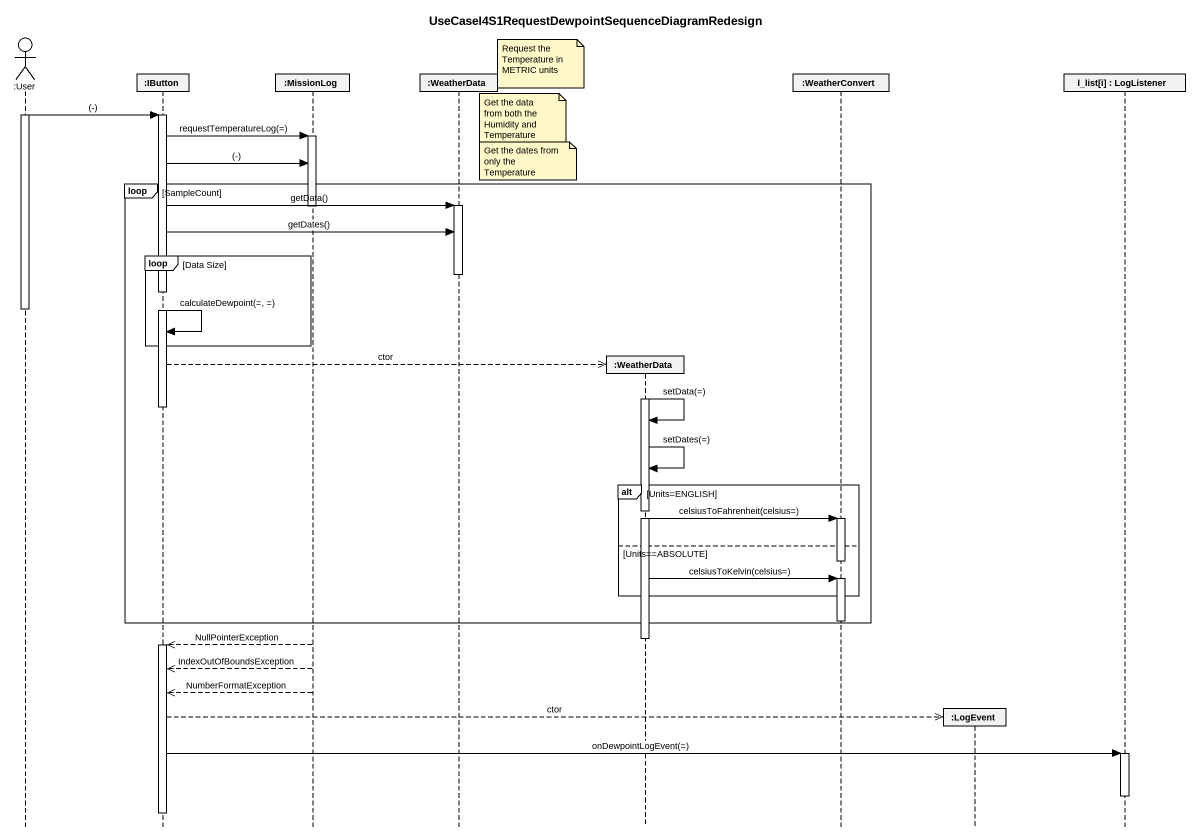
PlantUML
@startuml
title UseCaseI4S1RequestDewpointSequenceDiagramRedesign
hide footbox
actor ":User" as User
participant ":IButton" as IButton
participant ":MissionLog" as MissionLog
participant ":WeatherData" as WeatherData
participant ":WeatherData" as WeatherData_2
participant ":WeatherConvert" as WeatherConvert
participant ":LogEvent" as LogEvent
participant "l_list[i] : LogListener" as l_list_i

note right of WeatherData : Request the Temperature in METRIC units
activate User
User -> IButton : (-)
activate IButton
note right of WeatherData : Get the data from both the Humidity and Temperature
IButton -> MissionLog : requestTemperatureLog(=)
activate MissionLog
note right of WeatherData : Get the dates from only the Temperature
IButton -> MissionLog : (-)
loop SampleCount
  IButton -> WeatherData : getData()
  activate WeatherData
  deactivate MissionLog
  IButton -> WeatherData : getDates()
  loop Data Size
    deactivate WeatherData
    deactivate User
    IButton -> IButton : calculateDewpoint(=, =)
  end
  IButton -->> WeatherData_2 ** : ctor
  activate WeatherData_2
  deactivate IButton
  WeatherData_2 -> WeatherData_2 : setData(=)
  WeatherData_2 -> WeatherData_2 : setDates(=)
  alt Units=ENGLISH
    WeatherData_2 -> WeatherConvert : celsiusToFahrenheit(celsius=)
    activate WeatherConvert
  else Units==ABSOLUTE
    deactivate WeatherConvert
    WeatherData_2 -> WeatherConvert : celsiusToKelvin(celsius=)
    activate WeatherConvert
  end
  deactivate WeatherConvert
end
deactivate WeatherData_2
MissionLog -->> IButton : NullPointerException
activate IButton
MissionLog -->> IButton : IndexOutOfBoundsException
MissionLog -->> IButton : NumberFormatException
IButton -->> LogEvent ** : ctor
IButton -> l_list_i : onDewpointLogEvent(=)
activate l_list_i
deactivate l_list_i
deactivate IButton
@enduml
